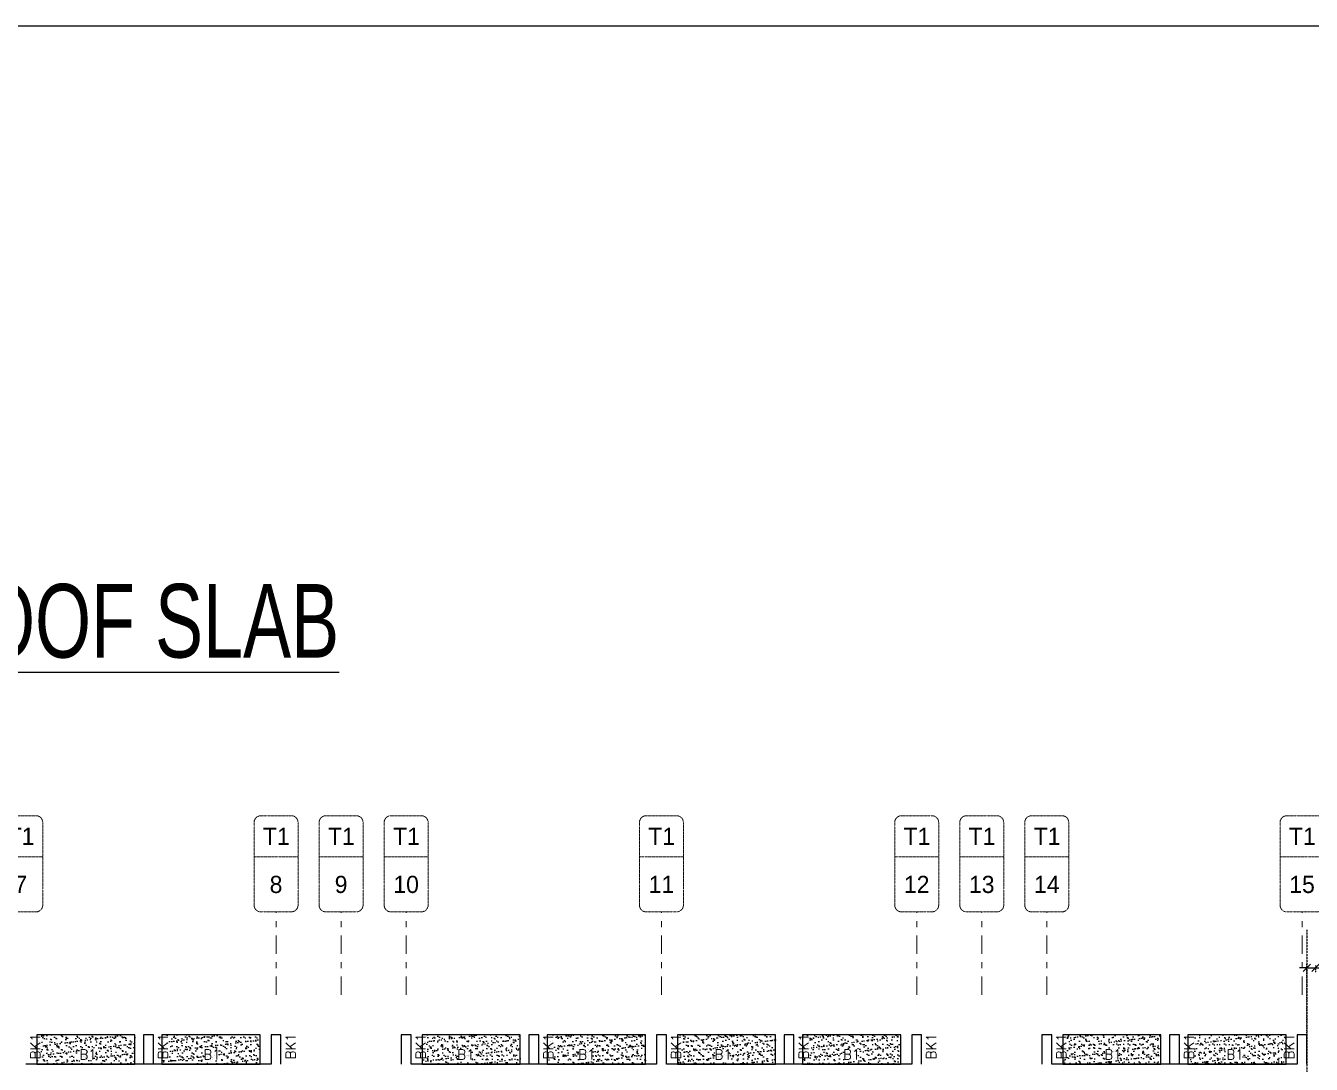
# Model space of a CAD drawing. Header units: millimetres. Extents: x 1078357 to 2594950, y -5122486 to -4636555.
# Drawn here: x 2183805 to 2209993, y -4658153 to -4636994 of the extents above; entities that cross this region are included whole.
import ezdxf
from ezdxf.enums import TextEntityAlignment as Align

# ---------------------------------------------------------------- set-up
doc = ezdxf.new("R2010")
doc.units = ezdxf.units.MM
doc.header["$PDMODE"] = 35
for name, pattern in [('CONTINOUS', [0]), ('DGN STYLE 7', [8.34, 3.75, -1.67, 1.25, -1.67]), ('DOT', [0.25, 0, -0.25]), ('HIDDEN', [0.375, 0.25, -0.125]), ('New Retail block$0$CONTINOUS', [0])]:
    doc.linetypes.add(name, pattern=pattern)
doc.layers.get('0').update_dxf_attribs({"lineweight": 0})
doc.layers.get('Defpoints').update_dxf_attribs({"lineweight": 0})
for name, color, linetype, lineweight in [('Boundary', 40, 'Continuous', 30), ('GRID LINE', 8, 'Continuous', 0), ('GRID NO', 8, 'DGN STYLE 7', 13), ('HATCH', 8, 'Continuous', 30)]:
    doc.layers.add(name, color=color, linetype=linetype, lineweight=lineweight)
for name, color, linetype in [('EXPANSION JOINT', 10, 'HIDDEN'), ('EXPANTION JOINT', 240, 'Continuous'), ('S TEXT', 7, 'Continuous'), ('S-BEAM', 3, 'HIDDEN'), ('S-BEAM NO.', 6, 'Continuous'), ('S-SLAB-PROJECTION', 54, 'New Retail block$0$CONTINOUS')]:
    doc.layers.add(name, color=color, linetype=linetype)
doc.styles.add('Roman', font='romans')
doc.styles.add('ROMANS', font='romans.shx', dxfattribs={"width": 0.85})
doc.styles.add('SANSSERIF', font='sas_____.pfb')
doc.styles.get("Standard").update_dxf_attribs({"font": 'Adani Regular.ttf', "height": 500})
doc.dimstyles.new('HARESH', dxfattribs={"dimtxt": 150, "dimasz": 75, "dimexe": 0, "dimexo": 0, "dimgap": 25, "dimtad": 1, "dimdec": 0, "dimdsep": 46, "dimtxsty": 'Roman', "dimblk": 'OBLIQUE', "dimcen": 225, "dimdle": 25, "dimclrd": 2, "dimclre": 2, "dimclrt": 7, "dimadec": 8, "dimazin": 1, "dimtfac": 1, "dimtdec": 0, "dimtmove": 0, "dimatfit": 0, "dimfxl": 1, "dimlwd": -1, "dimlwe": -1, "dimarcsym": 0})

# ---------------------------------------------------------------- blocks, each defined once
blk = doc.blocks.new('_Oblique')
at = {"color": 0, "linetype": 'ByBlock', "lineweight": -2}
blk.add_line((-0.5, -0.5), (0.5, 0.5), dxfattribs=at)
blk = doc.blocks.new('*D1619')
at = {"layer": 'Defpoints', "color": 0, "linetype": 'CONTINOUS', "ltscale": 0.5, "transparency": 16777216}
for p in [(2210080, -4656139, 3), (2210080, -4656189), (2209905, -4658152, 0)]:
    blk.add_point(p, dxfattribs=at)
at = {"layer": 'EXPANTION JOINT', "color": 2, "linetype": 'DOT', "ltscale": 0.5, "transparency": 16777216}
for p, q in [((2209905, -4658152), (2209905, -4656089)), ((2210080, -4656139), (2210080, -4656289))]:
    blk.add_line(p, q, dxfattribs=at)
at = {"layer": 'EXPANTION JOINT', "color": 2, "linetype": 'CONTINOUS', "ltscale": 0.5, "transparency": 16777216}
for p, q in [((2209905, -4656189), (2209755, -4656189)), ((2209905, -4656189), (2210080, -4656189)), ((2210080, -4656189), (2213444, -4656189))]:
    blk.add_line(p, q, dxfattribs=at)
at = {"layer": 'EXPANTION JOINT', "color": 2, "linetype": 'CONTINOUS', "ltscale": 0.5, "transparency": 16777216, "xscale": 150, "yscale": 150, "zscale": 150}
blk.add_blockref('_Oblique', (2209905, -4656189), dxfattribs=at)
at = {"layer": 'EXPANTION JOINT', "color": 2, "linetype": 'CONTINOUS', "ltscale": 0.5, "transparency": 16777216, "xscale": 150, "yscale": 150, "zscale": 150, "rotation": 180}
blk.add_blockref('_Oblique', (2210080, -4656189), dxfattribs=at)
at = {"layer": 'EXPANTION JOINT', "color": 7, "linetype": 'CONTINOUS', "ltscale": 0.5, "transparency": 16777216, "char_height": 225, "attachment_point": 5, "style": 'Roman'}
for s, insert in [('175mm', (2211912, -4656002)), ('EXPANSION JOINT ', (2211912, -4656377))]:
    blk.add_mtext(s, dxfattribs=dict(at, insert=insert))
blk = doc.blocks.new('*D1620')
at = {"layer": 'Defpoints', "color": 0, "linetype": 'CONTINOUS', "ltscale": 0.5, "transparency": 16777216}
for p in [(2210080, -4656139, 3), (2210080, -4656189), (2209905, -4658152, 0)]:
    blk.add_point(p, dxfattribs=at)
at = {"layer": 'EXPANTION JOINT', "color": 2, "linetype": 'DOT', "ltscale": 0.5, "transparency": 16777216}
for p, q in [((2209905, -4658152), (2209905, -4656089)), ((2210080, -4656139), (2210080, -4656289))]:
    blk.add_line(p, q, dxfattribs=at)
at = {"layer": 'EXPANTION JOINT', "color": 2, "linetype": 'CONTINOUS', "ltscale": 0.5, "transparency": 16777216}
for p, q in [((2209905, -4656189), (2209755, -4656189)), ((2209905, -4656189), (2210080, -4656189)), ((2210080, -4656189), (2213444, -4656189))]:
    blk.add_line(p, q, dxfattribs=at)
at = {"layer": 'EXPANTION JOINT', "color": 2, "linetype": 'CONTINOUS', "ltscale": 0.5, "transparency": 16777216, "xscale": 150, "yscale": 150, "zscale": 150}
blk.add_blockref('_Oblique', (2209905, -4656189), dxfattribs=at)
at = {"layer": 'EXPANTION JOINT', "color": 2, "linetype": 'CONTINOUS', "ltscale": 0.5, "transparency": 16777216, "xscale": 150, "yscale": 150, "zscale": 150, "rotation": 180}
blk.add_blockref('_Oblique', (2210080, -4656189), dxfattribs=at)
at = {"layer": 'EXPANTION JOINT', "color": 7, "linetype": 'CONTINOUS', "ltscale": 0.5, "transparency": 16777216, "char_height": 225, "attachment_point": 5, "style": 'Roman'}
for s, insert in [('175mm', (2211912, -4656002)), ('EXPANSION JOINT ', (2211912, -4656377))]:
    blk.add_mtext(s, dxfattribs=dict(at, insert=insert))
blk = doc.blocks.new('Tower grid nomenclature-ex')
at = {"layer": 'GRID NO'}
blk.add_lwpolyline([(-1250, -600), (1750, -600, 0.414214), (2000, -350), (2000, 750, 0.414214), (1750, 1000), (-1250, 1000, 0.414214), (-1500, 750), (-1500, -350, 0.414214)], format="xyb", close=True, dxfattribs=at)
blk.add_lwpolyline([(0, 1000), (0, -600)], dxfattribs=at)
at = {"layer": 'GRID NO', "flags": 8}
for p in [(-1235, 400), (1788, 400)]:
    blk.add_attdef('GRID', text='', height=625, dxfattribs=at).set_placement(p, align=Align.MIDDLE_CENTER)

msp = doc.modelspace()

# ---------------------------------------------------------------- hatches: boundary and pattern name
at = {"layer": 'HATCH'}
h = msp.add_hatch(dxfattribs=at)
h.set_pattern_fill('AR-SAND', color=8, scale=3, angle=179.97015)
h.set_pattern_definition([(37.4701541, (-680078.51, 9329417.72), (-4.7236114, 146.8264517), [0, -115.824, 0, -129.54, 0, -123.825]), (7.4701541, (-680078.51, 9329417.72), (134.9689868, 214.9772528), [0, -62.484, 0, -104.394, 0, -40.005]), (327.4701541, (-680172.24, 9329417.77), (237.2979035, 0.3075449), [0, -38.1, 0, -137.16, 0, -179.07]), (317.4701541, (-680172.24, 9329417.77), (229.1017424, 66.759465), [0, -19.05, 0, -89.916, 0, -102.87])])
h.paths.add_polyline_path([(2186030, -4657552.5), (2184030, -4657552.5), (2184030, -4658152.5), (2186030, -4658152.5)])
h = msp.add_hatch(dxfattribs=at)
h.set_pattern_fill('AR-SAND', color=8, scale=3, angle=179.97015)
h.set_pattern_definition([(37.4701541, (-682628.51, 9329417.72), (-4.7236114, 146.8264517), [0, -115.824, 0, -129.54, 0, -123.825]), (7.4701541, (-682628.51, 9329417.72), (134.9689868, 214.9772528), [0, -62.484, 0, -104.394, 0, -40.005]), (327.4701541, (-682722.24, 9329417.77), (237.2979035, 0.3075449), [0, -38.1, 0, -137.16, 0, -179.07]), (317.4701541, (-682722.24, 9329417.77), (229.1017424, 66.759465), [0, -19.05, 0, -89.916, 0, -102.87])])
h.paths.add_polyline_path([(2188580, -4657552.5), (2186580, -4657552.5), (2186580, -4658152.5), (2188580, -4658152.5)])
h = msp.add_hatch(dxfattribs=at)
h.set_pattern_fill('AR-SAND', color=8, scale=3, angle=179.97015)
h.set_pattern_definition([(37.4701541, (-687928.51, 9329417.72), (-4.7236114, 146.8264517), [0, -115.824, 0, -129.54, 0, -123.825]), (7.4701541, (-687928.51, 9329417.72), (134.9689868, 214.9772528), [0, -62.484, 0, -104.394, 0, -40.005]), (327.4701541, (-688022.24, 9329417.77), (237.2979035, 0.3075449), [0, -38.1, 0, -137.16, 0, -179.07]), (317.4701541, (-688022.24, 9329417.77), (229.1017424, 66.759465), [0, -19.05, 0, -89.916, 0, -102.87])])
h.paths.add_polyline_path([(2193880, -4657552.5), (2191880, -4657552.5), (2191880, -4658152.5), (2193880, -4658152.5)])
h = msp.add_hatch(dxfattribs=at)
h.set_pattern_fill('AR-SAND', color=8, scale=3, angle=179.97015)
h.set_pattern_definition([(37.4701541, (-690478.51, 9329417.72), (-4.7236114, 146.8264517), [0, -115.824, 0, -129.54, 0, -123.825]), (7.4701541, (-690478.51, 9329417.72), (134.9689868, 214.9772528), [0, -62.484, 0, -104.394, 0, -40.005]), (327.4701541, (-690572.24, 9329417.77), (237.2979035, 0.3075449), [0, -38.1, 0, -137.16, 0, -179.07]), (317.4701541, (-690572.24, 9329417.77), (229.1017424, 66.759465), [0, -19.05, 0, -89.916, 0, -102.87])])
h.paths.add_polyline_path([(2196430, -4657552.5), (2194430, -4657552.5), (2194430, -4658152.5), (2196430, -4658152.5)])
h = msp.add_hatch(dxfattribs=at)
h.set_pattern_fill('AR-SAND', color=8, scale=3, angle=179.97015)
h.set_pattern_definition([(37.4701541, (-693128.51, 9329417.72), (-4.7236114, 146.8264517), [0, -115.824, 0, -129.54, 0, -123.825]), (7.4701541, (-693128.51, 9329417.72), (134.9689868, 214.9772528), [0, -62.484, 0, -104.394, 0, -40.005]), (327.4701541, (-693222.24, 9329417.77), (237.2979035, 0.3075449), [0, -38.1, 0, -137.16, 0, -179.07]), (317.4701541, (-693222.24, 9329417.77), (229.1017424, 66.759465), [0, -19.05, 0, -89.916, 0, -102.87])])
h.paths.add_polyline_path([(2199080, -4657552.5), (2197080, -4657552.5), (2197080, -4658152.5), (2199080, -4658152.5)])
h = msp.add_hatch(dxfattribs=at)
h.set_pattern_fill('AR-SAND', color=8, scale=3, angle=179.97015)
h.set_pattern_definition([(37.4701541, (-695678.51, 9329417.72), (-4.7236114, 146.8264517), [0, -115.824, 0, -129.54, 0, -123.825]), (7.4701541, (-695678.51, 9329417.72), (134.9689868, 214.9772528), [0, -62.484, 0, -104.394, 0, -40.005]), (327.4701541, (-695772.24, 9329417.77), (237.2979035, 0.3075449), [0, -38.1, 0, -137.16, 0, -179.07]), (317.4701541, (-695772.24, 9329417.77), (229.1017424, 66.759465), [0, -19.05, 0, -89.916, 0, -102.87])])
h.paths.add_polyline_path([(2201630, -4657552.5), (2199630, -4657552.5), (2199630, -4658152.5), (2201630, -4658152.5)])
h = msp.add_hatch(dxfattribs=at)
h.set_pattern_fill('AR-SAND', color=8, scale=3, angle=179.97015)
h.set_pattern_definition([(37.4701541, (-700978.51, 9329417.72), (-4.7236114, 146.8264517), [0, -115.824, 0, -129.54, 0, -123.825]), (7.4701541, (-700978.51, 9329417.72), (134.9689868, 214.9772528), [0, -62.484, 0, -104.394, 0, -40.005]), (327.4701541, (-701072.24, 9329417.77), (237.2979035, 0.3075449), [0, -38.1, 0, -137.16, 0, -179.07]), (317.4701541, (-701072.24, 9329417.77), (229.1017424, 66.759465), [0, -19.05, 0, -89.916, 0, -102.87])])
h.paths.add_polyline_path([(2206930, -4657552.5), (2204930, -4657552.5), (2204930, -4658152.5), (2206930, -4658152.5)])
h = msp.add_hatch(dxfattribs=at)
h.set_pattern_fill('AR-SAND', color=8, scale=3, angle=179.97015)
h.set_pattern_definition([(37.4701541, (-703528.51, 9329417.72), (-4.7236114, 146.8264517), [0, -115.824, 0, -129.54, 0, -123.825]), (7.4701541, (-703528.51, 9329417.72), (134.9689868, 214.9772528), [0, -62.484, 0, -104.394, 0, -40.005]), (327.4701541, (-703622.24, 9329417.77), (237.2979035, 0.3075449), [0, -38.1, 0, -137.16, 0, -179.07]), (317.4701541, (-703622.24, 9329417.77), (229.1017424, 66.759465), [0, -19.05, 0, -89.916, 0, -102.87])])
h.paths.add_polyline_path([(2209480, -4657552.5), (2207480, -4657552.5), (2207480, -4658152.5), (2209480, -4658152.5)])

# ---------------------------------------------------------------- linework, layer by layer
at = {"layer": 'Boundary', "ltscale": 700, "elevation": 0}
msp.add_lwpolyline([(2156000.8, -4636994.1), (2260152.3, -4636994.1), (2260152.3, -4685834.5), (2156000.8, -4685834.5)], close=True, dxfattribs=at)
at = {"layer": 'EXPANSION JOINT'}
msp.add_line((2209904.8, -4655412.5, 0), (2209904.8, -4675745.1, 0), dxfattribs=at)
msp.add_line((2209904.8, -4655412.5, 0), (2209904.8, -4675745.1, 0), dxfattribs=at)
at = {"layer": 'GRID LINE', "linetype": 'DGN STYLE 7', "ltscale": 100, "elevation": 0}
for points in [[(2188904.6, -4656736.8), (2188904.6, -4655047.9)], [(2190229.6, -4656736.8), (2190229.6, -4655047.9)], [(2191554.6, -4656736.8), (2191554.6, -4655047.9)], [(2196754.6, -4656736.8), (2196754.6, -4655047.9)], [(2201954.6, -4656736.8), (2201954.6, -4655047.9)], [(2203279.6, -4656736.8), (2203279.6, -4655047.9)], [(2204604.6, -4656736.8), (2204604.6, -4655047.9)], [(2209804.6, -4656736.8), (2209804.6, -4655047.9)]]:
    msp.add_lwpolyline(points, dxfattribs=at)
at = {"layer": 'S-BEAM', "linetype": 'CONTINOUS', "ltscale": 700}
for p, q in [((2186404.9, -4657552.5, 0), (2186204.9, -4657552.5, 0)), ((2186204.9, -4657552.5, 0), (2186204.9, -4658152.5, 0)), ((2186404.9, -4658152.5, 0), (2186404.9, -4657552.5, 0)), ((2189004.9, -4657552.4, 0), (2188804.9, -4657552.4, 0)), ((2188804.9, -4657552.4, 0), (2188804.9, -4658152.4, 0)), ((2189004.9, -4658152.4, 0), (2189004.9, -4657552.4, 0)), ((2191654.9, -4657552.5, 0), (2191454.9, -4657552.5, 0)), ((2191454.9, -4657552.5, 0), (2191454.9, -4658152.5, 0)), ((2191654.9, -4658152.5, 0), (2191654.9, -4657552.5, 0)), ((2194254.9, -4657552.5, 0), (2194054.9, -4657552.5, 0)), ((2194054.9, -4657552.5, 0), (2194054.9, -4658152.5, 0)), ((2194254.9, -4658152.5, 0), (2194254.9, -4657552.5, 0)), ((2196854.9, -4657552.5, 0), (2196654.9, -4657552.5, 0)), ((2196654.9, -4657552.5, 0), (2196654.9, -4658152.5, 0)), ((2196854.9, -4658152.5, 0), (2196854.9, -4657552.5, 0)), ((2199454.9, -4657552.5, 0), (2199254.9, -4657552.5, 0)), ((2199254.9, -4657552.5, 0), (2199254.9, -4658152.5, 0)), ((2199454.9, -4658152.5, 0), (2199454.9, -4657552.5, 0)), ((2202054.9, -4657552.5, 0), (2201854.9, -4657552.5, 0)), ((2201854.9, -4657552.5, 0), (2201854.9, -4658152.5, 0)), ((2202054.9, -4658152.5, 0), (2202054.9, -4657552.5, 0)), ((2204704.9, -4657552.5, 0), (2204504.9, -4657552.5, 0)), ((2204504.9, -4657552.5, 0), (2204504.9, -4658152.5, 0)), ((2204704.9, -4658152.5, 0), (2204704.9, -4657552.5, 0)), ((2207304.9, -4657552.5, 0), (2207104.9, -4657552.5, 0)), ((2207104.9, -4657552.5, 0), (2207104.9, -4658152.5, 0)), ((2207304.9, -4658152.5, 0), (2207304.9, -4657552.5, 0)), ((2209904.9, -4657552.5, 0), (2209704.9, -4657552.5, 0)), ((2209704.9, -4657552.5, 0), (2209704.9, -4658152.5, 0)), ((2209904.9, -4658152.5, 0), (2209904.9, -4657552.5, 0)), ((2188805, -4658152.5, 0), (2183805, -4658152.5, 0)), ((2196655, -4658152.5, 0), (2191655, -4658152.5, 0)), ((2201855, -4658152.5, 0), (2196855, -4658152.5, 0)), ((2209705, -4658152.5, 0), (2204705, -4658152.5, 0))]:
    msp.add_line(p, q, dxfattribs=at)
at = {"layer": 'S-SLAB-PROJECTION', "elevation": 0}
for points in [[(2186030, -4657552.5), (2184030, -4657552.5), (2184030, -4658152.5), (2186030, -4658152.5)], [(2188580, -4657552.5), (2186580, -4657552.5), (2186580, -4658152.5), (2188580, -4658152.5)], [(2193880, -4657552.5), (2191880, -4657552.5), (2191880, -4658152.5), (2193880, -4658152.5)], [(2196430, -4657552.5), (2194430, -4657552.5), (2194430, -4658152.5), (2196430, -4658152.5)], [(2199080, -4657552.5), (2197080, -4657552.5), (2197080, -4658152.5), (2199080, -4658152.5)], [(2201630, -4657552.5), (2199630, -4657552.5), (2199630, -4658152.5), (2201630, -4658152.5)], [(2206930, -4657552.5), (2204930, -4657552.5), (2204930, -4658152.5), (2206930, -4658152.5)], [(2209480, -4657552.5), (2207480, -4657552.5), (2207480, -4658152.5), (2209480, -4658152.5)]]:
    msp.add_lwpolyline(points, close=True, dxfattribs=at)

# ---------------------------------------------------------------- block references
at = {"layer": 'GRID NO'}
ref = msp.add_blockref('Tower grid nomenclature-ex', (2183592.6, -4653927.9, 0), dxfattribs=dict(at, xscale=0.56, yscale=0.56, zscale=0.56, rotation=270))
ref.add_attrib('GRID', '7', dxfattribs={"height": 350}).set_placement((2183704.6, -4654487.9, 0), align=Align.MIDDLE_CENTER)
ref.add_attrib('GRID', 'T1', dxfattribs={"height": 350}).set_placement((2183710.5, -4653507.9, 0), align=Align.MIDDLE_CENTER)
ref = msp.add_blockref('Tower grid nomenclature-ex', (2188792.6, -4653927.9, 0), dxfattribs=dict(at, xscale=0.56, yscale=0.56, zscale=0.56, rotation=270))
ref.add_attrib('GRID', '8', dxfattribs={"height": 350}).set_placement((2188904.6, -4654487.9, 0), align=Align.MIDDLE_CENTER)
ref.add_attrib('GRID', 'T1', dxfattribs={"height": 350}).set_placement((2188910.5, -4653507.9, 0), align=Align.MIDDLE_CENTER)
ref = msp.add_blockref('Tower grid nomenclature-ex', (2190117.6, -4653927.9, 0), dxfattribs=dict(at, xscale=0.56, yscale=0.56, zscale=0.56, rotation=270))
ref.add_attrib('GRID', '9', dxfattribs={"height": 350}).set_placement((2190229.6, -4654487.9, 0), align=Align.MIDDLE_CENTER)
ref.add_attrib('GRID', 'T1', dxfattribs={"height": 350}).set_placement((2190235.5, -4653507.9, 0), align=Align.MIDDLE_CENTER)
ref = msp.add_blockref('Tower grid nomenclature-ex', (2191442.6, -4653927.9, 0), dxfattribs=dict(at, xscale=0.56, yscale=0.56, zscale=0.56, rotation=270))
ref.add_attrib('GRID', '10', dxfattribs={"height": 350}).set_placement((2191554.6, -4654487.9, 0), align=Align.MIDDLE_CENTER)
ref.add_attrib('GRID', 'T1', dxfattribs={"height": 350}).set_placement((2191560.5, -4653507.9, 0), align=Align.MIDDLE_CENTER)
ref = msp.add_blockref('Tower grid nomenclature-ex', (2196642.6, -4653927.9, 0), dxfattribs=dict(at, xscale=0.56, yscale=0.56, zscale=0.56, rotation=270))
ref.add_attrib('GRID', '11', dxfattribs={"height": 350}).set_placement((2196754.6, -4654487.9, 0), align=Align.MIDDLE_CENTER)
ref.add_attrib('GRID', 'T1', dxfattribs={"height": 350}).set_placement((2196760.5, -4653507.9, 0), align=Align.MIDDLE_CENTER)
ref = msp.add_blockref('Tower grid nomenclature-ex', (2201842.6, -4653927.9, 0), dxfattribs=dict(at, xscale=0.56, yscale=0.56, zscale=0.56, rotation=270))
ref.add_attrib('GRID', '12', dxfattribs={"height": 350}).set_placement((2201954.6, -4654487.9, 0), align=Align.MIDDLE_CENTER)
ref.add_attrib('GRID', 'T1', dxfattribs={"height": 350}).set_placement((2201960.5, -4653507.9, 0), align=Align.MIDDLE_CENTER)
ref = msp.add_blockref('Tower grid nomenclature-ex', (2203167.6, -4653927.9, 0), dxfattribs=dict(at, xscale=0.56, yscale=0.56, zscale=0.56, rotation=270))
ref.add_attrib('GRID', '13', dxfattribs={"height": 350}).set_placement((2203279.6, -4654487.9, 0), align=Align.MIDDLE_CENTER)
ref.add_attrib('GRID', 'T1', dxfattribs={"height": 350}).set_placement((2203285.5, -4653507.9, 0), align=Align.MIDDLE_CENTER)
ref = msp.add_blockref('Tower grid nomenclature-ex', (2204492.6, -4653927.9, 0), dxfattribs=dict(at, xscale=0.56, yscale=0.56, zscale=0.56, rotation=270))
ref.add_attrib('GRID', '14', dxfattribs={"height": 350}).set_placement((2204604.6, -4654487.9, 0), align=Align.MIDDLE_CENTER)
ref.add_attrib('GRID', 'T1', dxfattribs={"height": 350}).set_placement((2204610.5, -4653507.9, 0), align=Align.MIDDLE_CENTER)
ref = msp.add_blockref('Tower grid nomenclature-ex', (2209692.6, -4653927.9, 0), dxfattribs=dict(at, xscale=0.56, yscale=0.56, zscale=0.56, rotation=270))
ref.add_attrib('GRID', '15', dxfattribs={"height": 350}).set_placement((2209804.6, -4654487.9, 0), align=Align.MIDDLE_CENTER)
ref.add_attrib('GRID', 'T1', dxfattribs={"height": 350}).set_placement((2209810.5, -4653507.9, 0), align=Align.MIDDLE_CENTER)

# ---------------------------------------------------------------- texts
at = {"layer": 'S TEXT', "color": 1, "extrusion": (-1.33677e-08, 3.74197e-09, 1), "style": 'SANSSERIF', "width": 0.7}
msp.add_text('%%U(TOWER 1)- TYPICAL FLOOR ROOF SLAB', height=1500, dxfattribs=at).set_placement((2161260.4, -4649867.1, 0.2))
at = {"layer": 'S-BEAM NO.', "linetype": 'CONTINOUS', "ltscale": 700, "style": 'ROMANS'}
for p in [(2184100.6, -4658052.1, 50), (2186700.6, -4658052.2, 50), (2189300.6, -4658052.1, 50), (2191950.6, -4658052.2, 50), (2194550.6, -4658052.2, 50), (2197150.6, -4658052.2, 50), (2199750.6, -4658052.2, 50), (2202350.6, -4658052.1, 50), (2205000.6, -4658052.2, 50), (2207600.6, -4658052.2, 50), (2209642.1, -4658052.2, 50)]:
    msp.add_text('BK1', height=200, rotation=90, dxfattribs=at).set_placement(p)
at = {"layer": 'S-BEAM NO.', "linetype": 'HIDDEN', "ltscale": 500, "style": 'ROMANS'}
for p in [(2184899.4, -4658052.2, -2.7), (2187423.1, -4658052.2, -2.7), (2192596.7, -4658052.2, -2.7), (2195061.1, -4658052.2, -2.7), (2197836.9, -4658052.2, -2.7), (2200454.2, -4658052.2, -2.7), (2205777.7, -4658052.2, -2.7), (2208262.5, -4658052.2, -2.7)]:
    msp.add_text('B1', height=200, rotation=359.99906, dxfattribs=at).set_placement(p)

# ---------------------------------------------------------------- dimensions: what is measured, and where the dimension line sits
at = {"layer": 'EXPANTION JOINT', "linetype": 'CONTINOUS', "ltscale": 0.5}
for picture in ['*D1619', '*D1620']:
    dim = msp.add_linear_dim(base=(2210079.8, -4656189.3, -2.8), p1=(2209904.9, -4658152.2, -2.8), p2=(2210079.8, -4656138.9, 0), text='175mm\\XEXPANSION JOINT ', dimstyle='HARESH', override={"dimtxt": 225, "dimasz": 150, "dimexe": 100, "dimgap": 75, "dimtxsty": 'Roman', "dimdle": 1, "dimfxl": 500, "dimarcsym": 1}, dxfattribs=at)
    dim.commit()
    dim.dimension.update_dxf_attribs({"geometry": picture, "text_midpoint": (2211912, -4656189.3, -2.8)})

doc.saveas('drawing.dxf')
